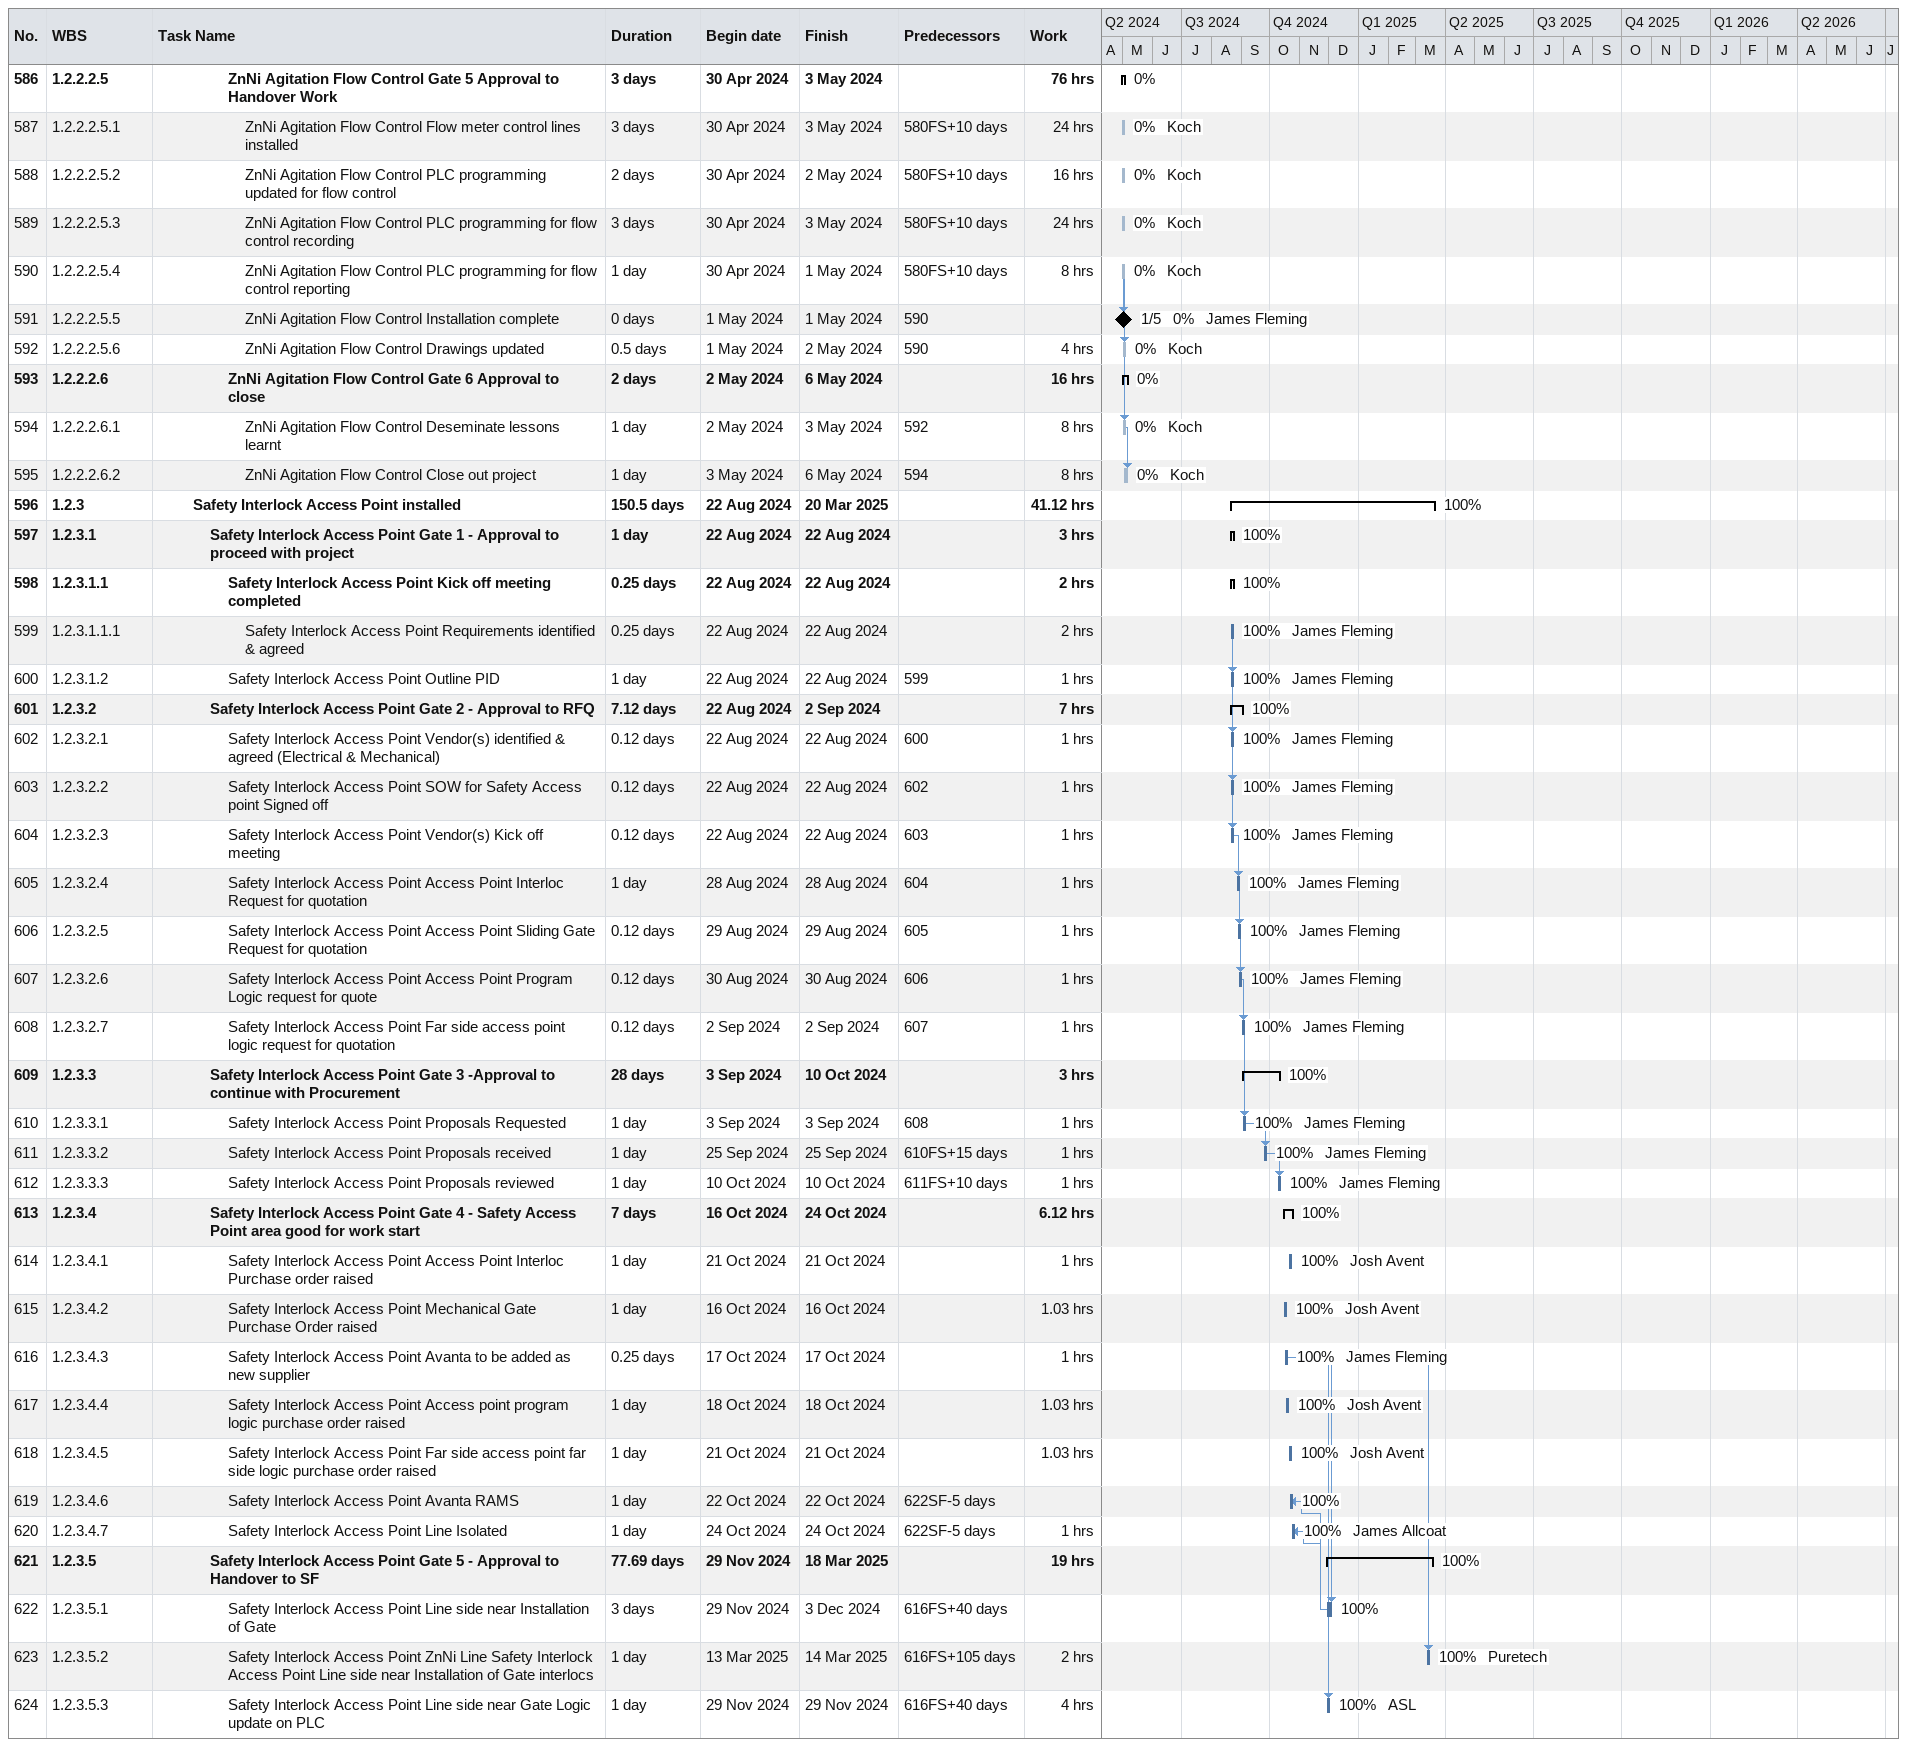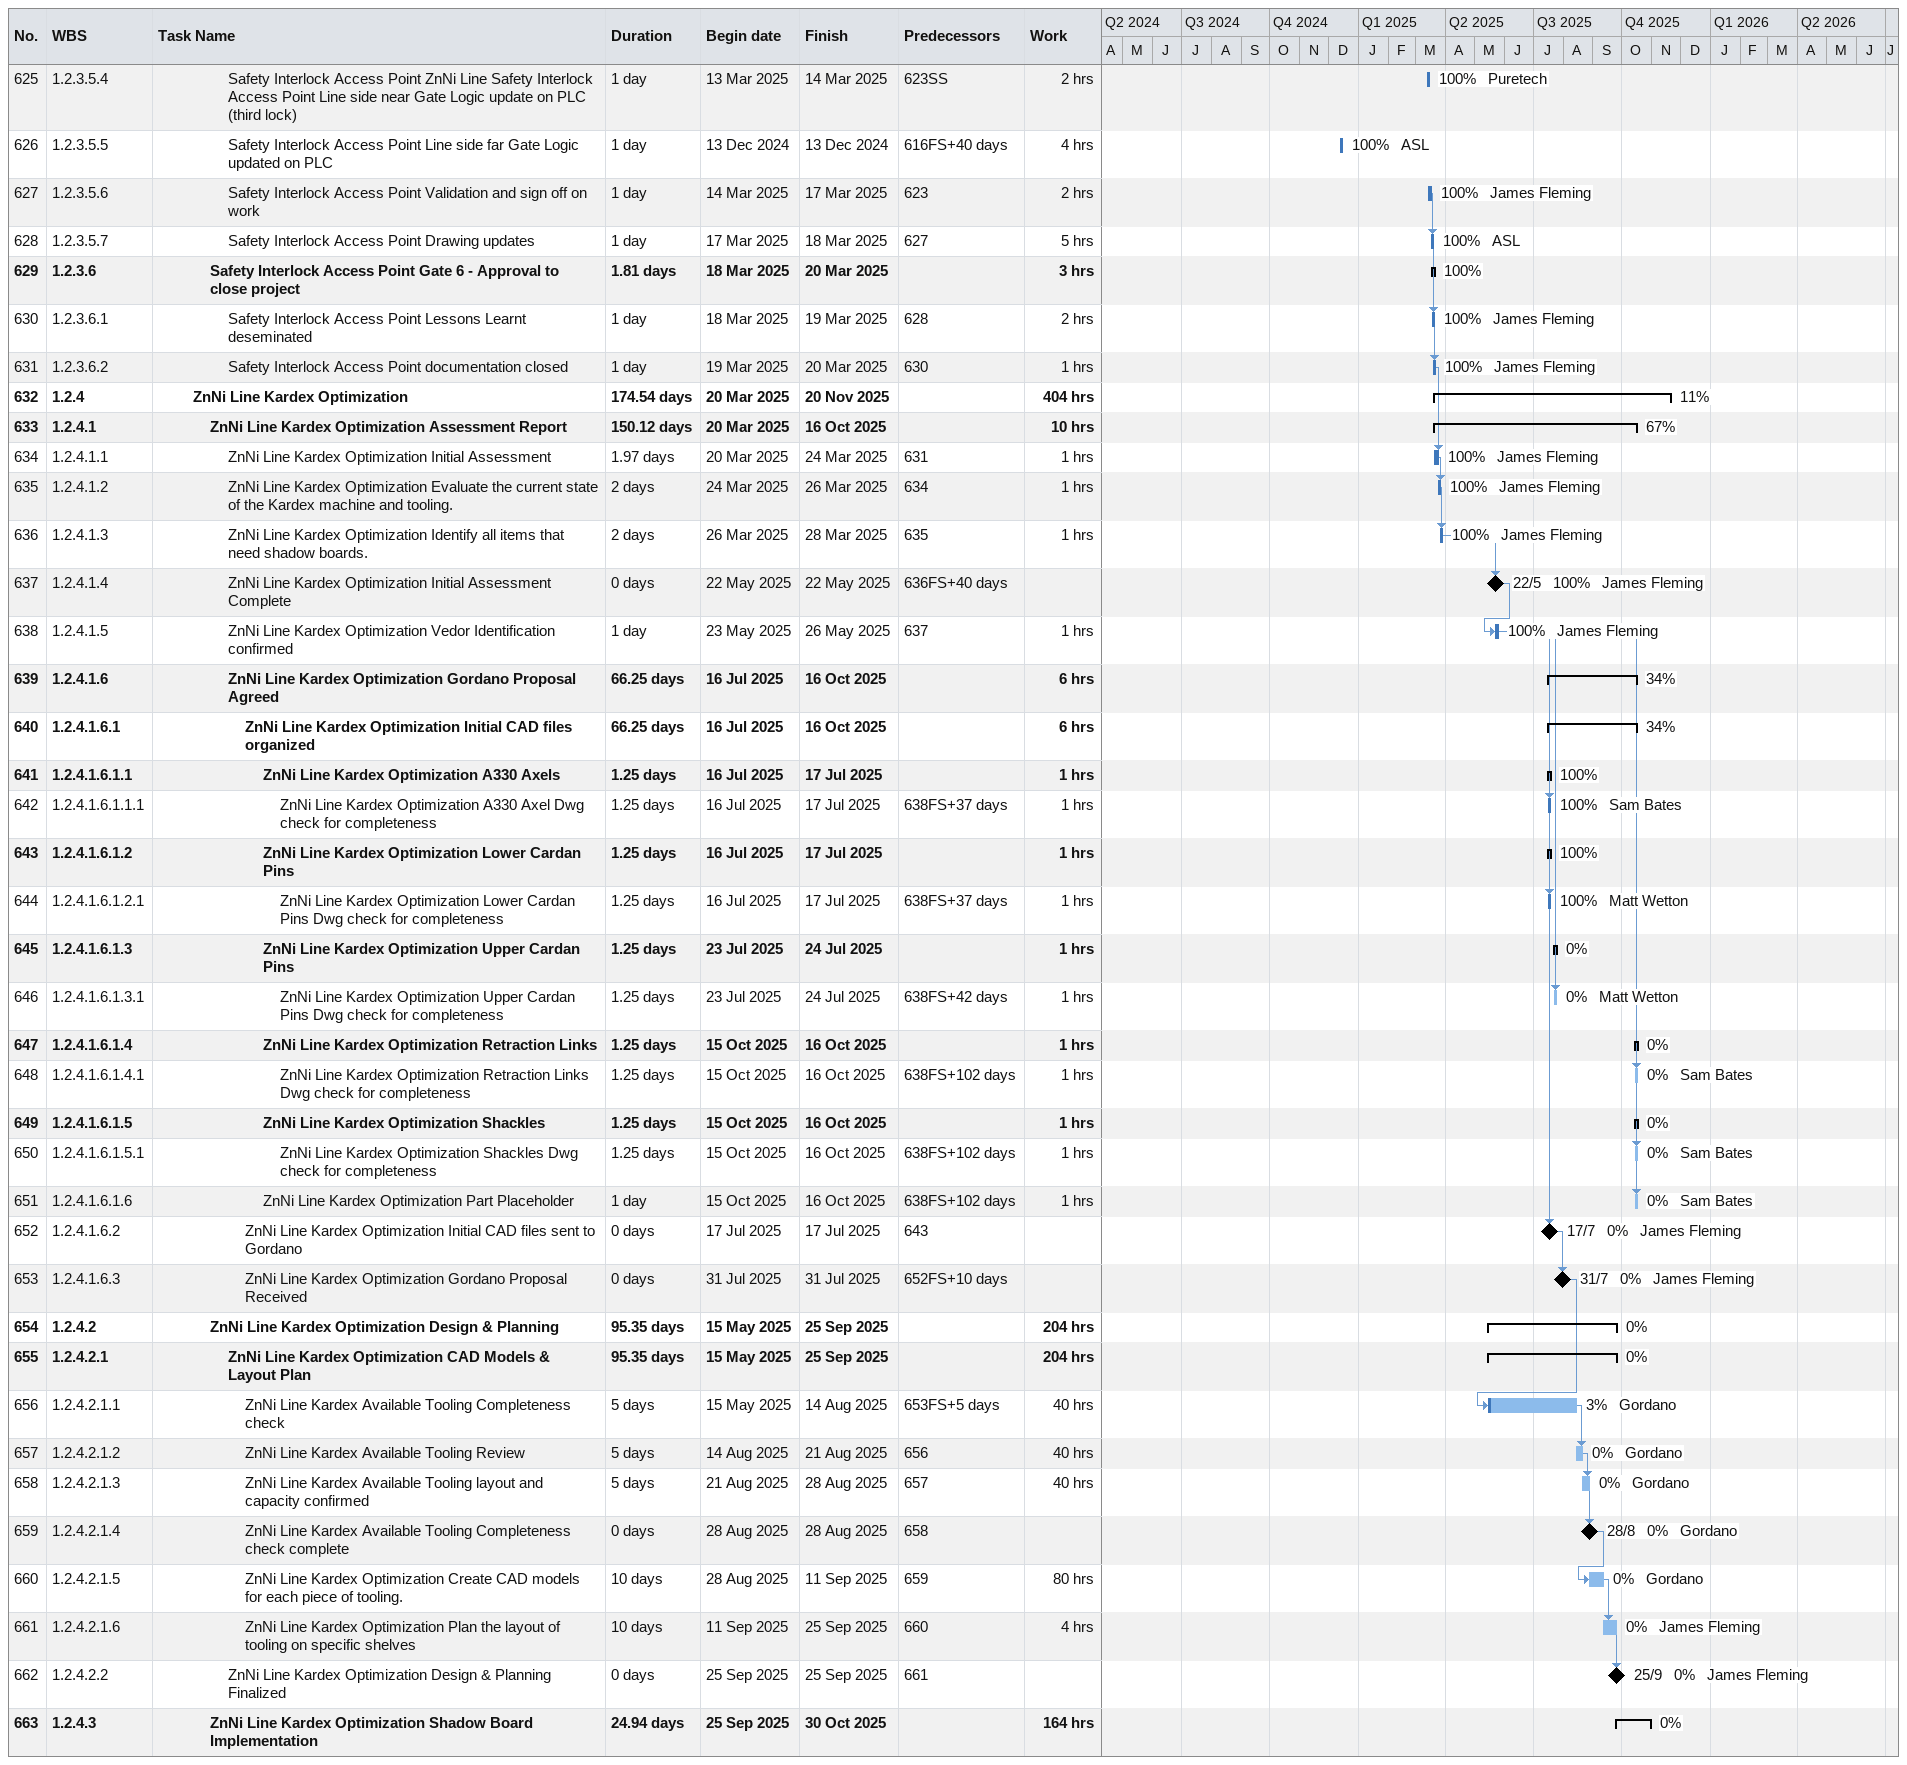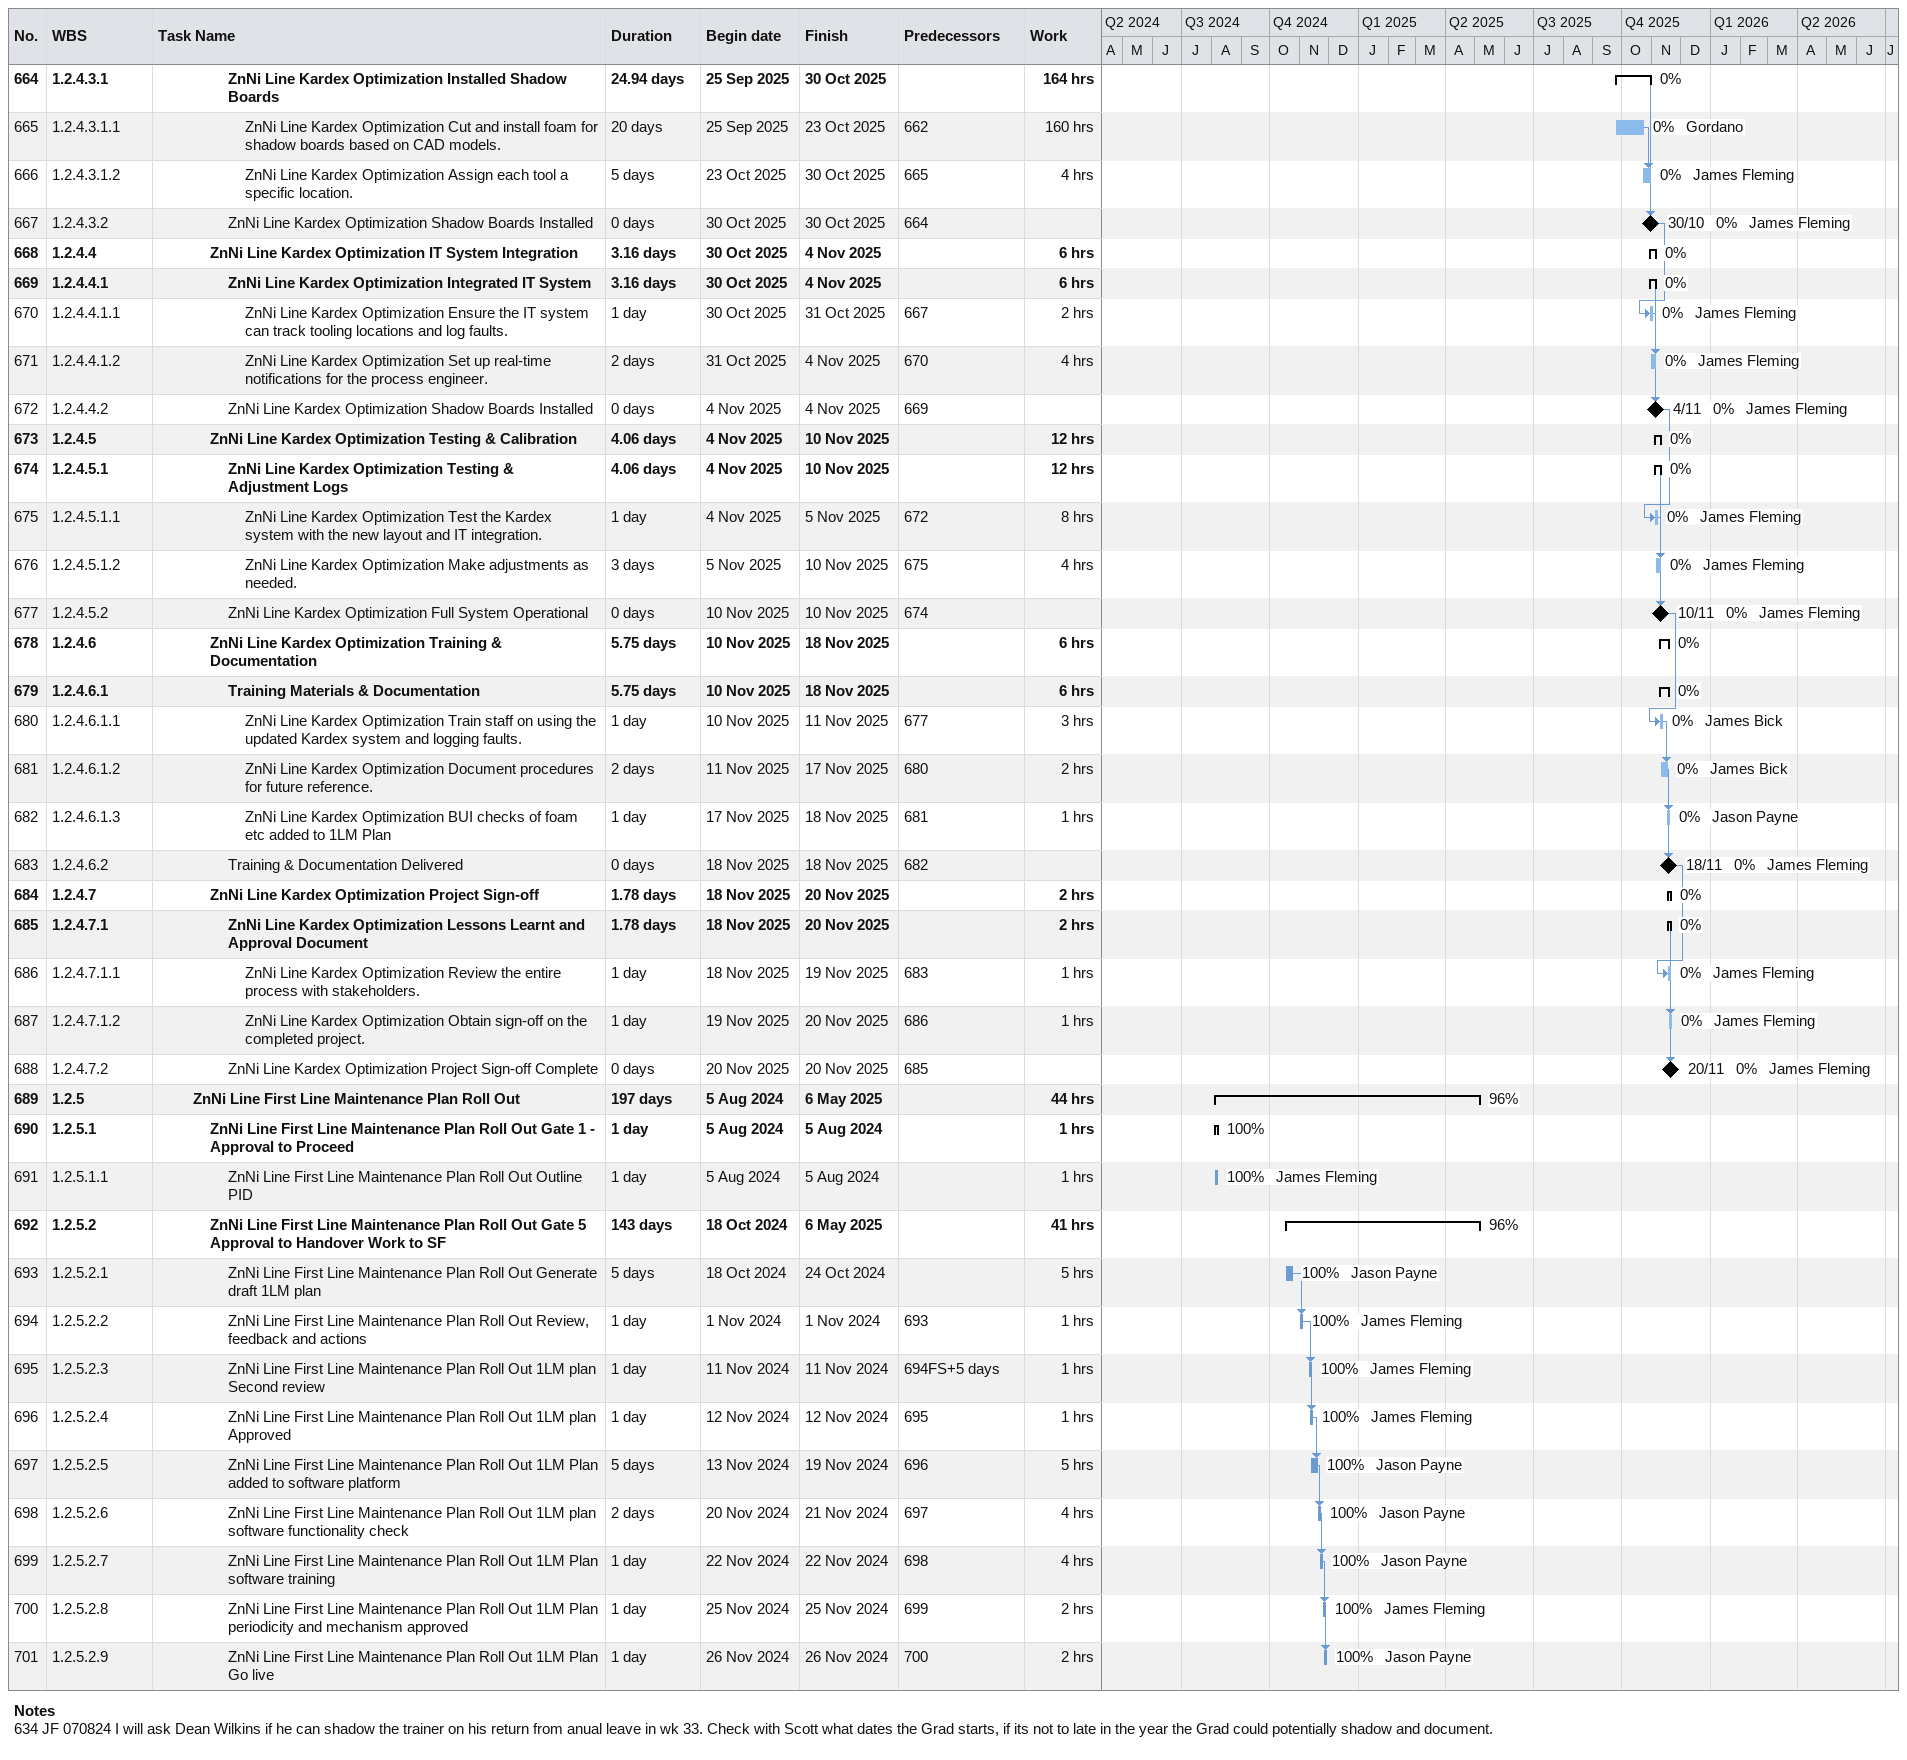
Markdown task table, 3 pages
| ID | WBS | Task | Duration | Start | Finish | Predecessors | Resources | % complete | Work (h) |
|---|---|---|---|---|---|---|---|---|---|
| 586 | 1.2.2.2.5 | **ZnNi Agitation Flow Control Gate 5 Approval to Handover Work** | 3d | 2024-04-30 | 2024-05-03 |  |  | 0 | 76 |
| 587 | 1.2.2.2.5.1 | ZnNi Agitation Flow Control Flow meter control lines installed | 3d | 2024-04-30 | 2024-05-03 | 580FS+10d | Koch | 0 | 24 |
| 588 | 1.2.2.2.5.2 | ZnNi Agitation Flow Control PLC programming updated for flow control | 2d | 2024-04-30 | 2024-05-02 | 580FS+10d | Koch | 0 | 16 |
| 589 | 1.2.2.2.5.3 | ZnNi Agitation Flow Control PLC programming for flow control recording | 3d | 2024-04-30 | 2024-05-03 | 580FS+10d | Koch | 0 | 24 |
| 590 | 1.2.2.2.5.4 | ZnNi Agitation Flow Control PLC programming for flow control reporting | 1d | 2024-04-30 | 2024-05-01 | 580FS+10d | Koch | 0 | 8 |
| 591 | 1.2.2.2.5.5 | ZnNi Agitation Flow Control Installation complete | 0d | 2024-05-01 | 2024-05-01 | 590 | James Fleming | 0 |  |
| 592 | 1.2.2.2.5.6 | ZnNi Agitation Flow Control Drawings updated | 0.5d | 2024-05-01 | 2024-05-02 | 590 | Koch | 0 | 4 |
| 593 | 1.2.2.2.6 | **ZnNi Agitation Flow Control Gate 6 Approval to close** | 2d | 2024-05-02 | 2024-05-06 |  |  | 0 | 16 |
| 594 | 1.2.2.2.6.1 | ZnNi Agitation Flow Control Deseminate lessons learnt | 1d | 2024-05-02 | 2024-05-03 | 592 | Koch | 0 | 8 |
| 595 | 1.2.2.2.6.2 | ZnNi Agitation Flow Control Close out project | 1d | 2024-05-03 | 2024-05-06 | 594 | Koch | 0 | 8 |
| 596 | 1.2.3 | **Safety Interlock Access Point installed** | 150.5d | 2024-08-22 | 2025-03-20 |  |  | 100 | 41.12 |
| 597 | 1.2.3.1 | **Safety Interlock Access Point Gate 1 - Approval to proceed with project** | 1d | 2024-08-22 | 2024-08-22 |  |  | 100 | 3 |
| 598 | 1.2.3.1.1 | **Safety Interlock Access Point Kick off meeting completed** | 0.25d | 2024-08-22 | 2024-08-22 |  |  | 100 | 2 |
| 599 | 1.2.3.1.1.1 | Safety Interlock Access Point Requirements identified & agreed | 0.25d | 2024-08-22 | 2024-08-22 |  | James Fleming | 100 | 2 |
| 600 | 1.2.3.1.2 | Safety Interlock Access Point Outline PID | 1d | 2024-08-22 | 2024-08-22 | 599 | James Fleming | 100 | 1 |
| 601 | 1.2.3.2 | **Safety Interlock Access Point Gate 2 - Approval to RFQ** | 7.12d | 2024-08-22 | 2024-09-02 |  |  | 100 | 7 |
| 602 | 1.2.3.2.1 | Safety Interlock Access Point Vendor(s) identified & agreed (Electrical & Mechanical) | 0.12d | 2024-08-22 | 2024-08-22 | 600 | James Fleming | 100 | 1 |
| 603 | 1.2.3.2.2 | Safety Interlock Access Point SOW for Safety Access point Signed off | 0.12d | 2024-08-22 | 2024-08-22 | 602 | James Fleming | 100 | 1 |
| 604 | 1.2.3.2.3 | Safety Interlock Access Point Vendor(s) Kick off meeting | 0.12d | 2024-08-22 | 2024-08-22 | 603 | James Fleming | 100 | 1 |
| 605 | 1.2.3.2.4 | Safety Interlock Access Point Access Point Interloc Request for quotation | 1d | 2024-08-28 | 2024-08-28 | 604 | James Fleming | 100 | 1 |
| 606 | 1.2.3.2.5 | Safety Interlock Access Point Access Point Sliding Gate Request for quotation | 0.12d | 2024-08-29 | 2024-08-29 | 605 | James Fleming | 100 | 1 |
| 607 | 1.2.3.2.6 | Safety Interlock Access Point Access Point Program Logic request for quote | 0.12d | 2024-08-30 | 2024-08-30 | 606 | James Fleming | 100 | 1 |
| 608 | 1.2.3.2.7 | Safety Interlock Access Point Far side access point logic request for quotation | 0.12d | 2024-09-02 | 2024-09-02 | 607 | James Fleming | 100 | 1 |
| 609 | 1.2.3.3 | **Safety Interlock Access Point Gate 3 -Approval to continue with Procurement** | 28d | 2024-09-03 | 2024-10-10 |  |  | 100 | 3 |
| 610 | 1.2.3.3.1 | Safety Interlock Access Point Proposals Requested | 1d | 2024-09-03 | 2024-09-03 | 608 | James Fleming | 100 | 1 |
| 611 | 1.2.3.3.2 | Safety Interlock Access Point Proposals received | 1d | 2024-09-25 | 2024-09-25 | 610FS+15d | James Fleming | 100 | 1 |
| 612 | 1.2.3.3.3 | Safety Interlock Access Point Proposals reviewed | 1d | 2024-10-10 | 2024-10-10 | 611FS+10d | James Fleming | 100 | 1 |
| 613 | 1.2.3.4 | **Safety Interlock Access Point Gate 4 - Safety Access Point area good for work start** | 7d | 2024-10-16 | 2024-10-24 |  |  | 100 | 6.12 |
| 614 | 1.2.3.4.1 | Safety Interlock Access Point Access Point Interloc Purchase order raised | 1d | 2024-10-21 | 2024-10-21 |  | Josh Avent | 100 | 1 |
| 615 | 1.2.3.4.2 | Safety Interlock Access Point Mechanical Gate Purchase Order raised | 1d | 2024-10-16 | 2024-10-16 |  | Josh Avent | 100 | 1.03 |
| 616 | 1.2.3.4.3 | Safety Interlock Access Point Avanta to be added as new supplier | 0.25d | 2024-10-17 | 2024-10-17 |  | James Fleming | 100 | 1 |
| 617 | 1.2.3.4.4 | Safety Interlock Access Point Access point program logic purchase order raised | 1d | 2024-10-18 | 2024-10-18 |  | Josh Avent | 100 | 1.03 |
| 618 | 1.2.3.4.5 | Safety Interlock Access Point Far side access point far side logic purchase order raised | 1d | 2024-10-21 | 2024-10-21 |  | Josh Avent | 100 | 1.03 |
| 619 | 1.2.3.4.6 | Safety Interlock Access Point Avanta RAMS | 1d | 2024-10-22 | 2024-10-22 | 622SF-5d |  | 100 |  |
| 620 | 1.2.3.4.7 | Safety Interlock Access Point Line Isolated | 1d | 2024-10-24 | 2024-10-24 | 622SF-5d | James Allcoat | 100 | 1 |
| 621 | 1.2.3.5 | **Safety Interlock Access Point Gate 5 - Approval to Handover to SF** | 77.69d | 2024-11-29 | 2025-03-18 |  |  | 100 | 19 |
| 622 | 1.2.3.5.1 | Safety Interlock Access Point Line side near Installation of Gate | 3d | 2024-11-29 | 2024-12-03 | 616FS+40d |  | 100 |  |
| 623 | 1.2.3.5.2 | Safety Interlock Access Point ZnNi Line Safety Interlock Access Point Line side near Installation of Gate interlocs | 1d | 2025-03-13 | 2025-03-14 | 616FS+105d | Puretech | 100 | 2 |
| 624 | 1.2.3.5.3 | Safety Interlock Access Point Line side near Gate Logic update on PLC | 1d | 2024-11-29 | 2024-11-29 | 616FS+40d | ASL | 100 | 4 |
| 625 | 1.2.3.5.4 | Safety Interlock Access Point ZnNi Line Safety Interlock Access Point Line side near Gate Logic update on PLC (third lock) | 1d | 2025-03-13 | 2025-03-14 | 623SS | Puretech | 100 | 2 |
| 626 | 1.2.3.5.5 | Safety Interlock Access Point Line side far Gate Logic updated on PLC | 1d | 2024-12-13 | 2024-12-13 | 616FS+40d | ASL | 100 | 4 |
| 627 | 1.2.3.5.6 | Safety Interlock Access Point Validation and sign off on work | 1d | 2025-03-14 | 2025-03-17 | 623 | James Fleming | 100 | 2 |
| 628 | 1.2.3.5.7 | Safety Interlock Access Point Drawing updates | 1d | 2025-03-17 | 2025-03-18 | 627 | ASL | 100 | 5 |
| 629 | 1.2.3.6 | **Safety Interlock Access Point Gate 6 - Approval to close project** | 1.81d | 2025-03-18 | 2025-03-20 |  |  | 100 | 3 |
| 630 | 1.2.3.6.1 | Safety Interlock Access Point Lessons Learnt deseminated | 1d | 2025-03-18 | 2025-03-19 | 628 | James Fleming | 100 | 2 |
| 631 | 1.2.3.6.2 | Safety Interlock Access Point documentation closed | 1d | 2025-03-19 | 2025-03-20 | 630 | James Fleming | 100 | 1 |
| 632 | 1.2.4 | **ZnNi Line Kardex Optimization** | 174.54d | 2025-03-20 | 2025-11-20 |  |  | 11 | 404 |
| 633 | 1.2.4.1 | **ZnNi Line Kardex Optimization Assessment Report** | 150.12d | 2025-03-20 | 2025-10-16 |  |  | 67 | 10 |
| 634 | 1.2.4.1.1 | ZnNi Line Kardex Optimization Initial Assessment | 1.97d | 2025-03-20 | 2025-03-24 | 631 | James Fleming | 100 | 1 |
| 635 | 1.2.4.1.2 | ZnNi Line Kardex Optimization Evaluate the current state of the Kardex machine and tooling. | 2d | 2025-03-24 | 2025-03-26 | 634 | James Fleming | 100 | 1 |
| 636 | 1.2.4.1.3 | ZnNi Line Kardex Optimization Identify all items that need shadow boards. | 2d | 2025-03-26 | 2025-03-28 | 635 | James Fleming | 100 | 1 |
| 637 | 1.2.4.1.4 | ZnNi Line Kardex Optimization Initial Assessment Complete | 0d | 2025-05-22 | 2025-05-22 | 636FS+40d | James Fleming | 100 |  |
| 638 | 1.2.4.1.5 | ZnNi Line Kardex Optimization Vedor Identification confirmed | 1d | 2025-05-23 | 2025-05-26 | 637 | James Fleming | 100 | 1 |
| 639 | 1.2.4.1.6 | **ZnNi Line Kardex Optimization Gordano Proposal Agreed** | 66.25d | 2025-07-16 | 2025-10-16 |  |  | 34 | 6 |
| 640 | 1.2.4.1.6.1 | **ZnNi Line Kardex Optimization Initial CAD files organized** | 66.25d | 2025-07-16 | 2025-10-16 |  |  | 34 | 6 |
| 641 | 1.2.4.1.6.1.1 | **ZnNi Line Kardex Optimization A330 Axels** | 1.25d | 2025-07-16 | 2025-07-17 |  |  | 100 | 1 |
| 642 | 1.2.4.1.6.1.1.1 | ZnNi Line Kardex Optimization A330 Axel Dwg check for completeness | 1.25d | 2025-07-16 | 2025-07-17 | 638FS+37d | Sam Bates | 100 | 1 |
| 643 | 1.2.4.1.6.1.2 | **ZnNi Line Kardex Optimization Lower Cardan Pins** | 1.25d | 2025-07-16 | 2025-07-17 |  |  | 100 | 1 |
| 644 | 1.2.4.1.6.1.2.1 | ZnNi Line Kardex Optimization Lower Cardan Pins Dwg check for completeness | 1.25d | 2025-07-16 | 2025-07-17 | 638FS+37d | Matt Wetton | 100 | 1 |
| 645 | 1.2.4.1.6.1.3 | **ZnNi Line Kardex Optimization Upper Cardan Pins** | 1.25d | 2025-07-23 | 2025-07-24 |  |  | 0 | 1 |
| 646 | 1.2.4.1.6.1.3.1 | ZnNi Line Kardex Optimization Upper Cardan Pins Dwg check for completeness | 1.25d | 2025-07-23 | 2025-07-24 | 638FS+42d | Matt Wetton | 0 | 1 |
| 647 | 1.2.4.1.6.1.4 | **ZnNi Line Kardex Optimization Retraction Links** | 1.25d | 2025-10-15 | 2025-10-16 |  |  | 0 | 1 |
| 648 | 1.2.4.1.6.1.4.1 | ZnNi Line Kardex Optimization Retraction Links Dwg check for completeness | 1.25d | 2025-10-15 | 2025-10-16 | 638FS+102d | Sam Bates | 0 | 1 |
| 649 | 1.2.4.1.6.1.5 | **ZnNi Line Kardex Optimization Shackles** | 1.25d | 2025-10-15 | 2025-10-16 |  |  | 0 | 1 |
| 650 | 1.2.4.1.6.1.5.1 | ZnNi Line Kardex Optimization Shackles Dwg check for completeness | 1.25d | 2025-10-15 | 2025-10-16 | 638FS+102d | Sam Bates | 0 | 1 |
| 651 | 1.2.4.1.6.1.6 | ZnNi Line Kardex Optimization Part Placeholder | 1d | 2025-10-15 | 2025-10-16 | 638FS+102d | Sam Bates | 0 | 1 |
| 652 | 1.2.4.1.6.2 | ZnNi Line Kardex Optimization Initial CAD files sent to Gordano | 0d | 2025-07-17 | 2025-07-17 | 643 | James Fleming | 0 |  |
| 653 | 1.2.4.1.6.3 | ZnNi Line Kardex Optimization Gordano Proposal Received | 0d | 2025-07-31 | 2025-07-31 | 652FS+10d | James Fleming | 0 |  |
| 654 | 1.2.4.2 | **ZnNi Line Kardex Optimization Design & Planning** | 95.35d | 2025-05-15 | 2025-09-25 |  |  | 0 | 204 |
| 655 | 1.2.4.2.1 | **ZnNi Line Kardex Optimization CAD Models & Layout Plan** | 95.35d | 2025-05-15 | 2025-09-25 |  |  | 0 | 204 |
| 656 | 1.2.4.2.1.1 | ZnNi Line Kardex Available Tooling Completeness check | 5d | 2025-05-15 | 2025-08-14 | 653FS+5d | Gordano | 3 | 40 |
| 657 | 1.2.4.2.1.2 | ZnNi Line Kardex Available Tooling Review | 5d | 2025-08-14 | 2025-08-21 | 656 | Gordano | 0 | 40 |
| 658 | 1.2.4.2.1.3 | ZnNi Line Kardex Available Tooling layout and capacity confirmed | 5d | 2025-08-21 | 2025-08-28 | 657 | Gordano | 0 | 40 |
| 659 | 1.2.4.2.1.4 | ZnNi Line Kardex Available Tooling Completeness check complete | 0d | 2025-08-28 | 2025-08-28 | 658 | Gordano | 0 |  |
| 660 | 1.2.4.2.1.5 | ZnNi Line Kardex Optimization Create CAD models for each piece of tooling. | 10d | 2025-08-28 | 2025-09-11 | 659 | Gordano | 0 | 80 |
| 661 | 1.2.4.2.1.6 | ZnNi Line Kardex Optimization Plan the layout of tooling on specific shelves | 10d | 2025-09-11 | 2025-09-25 | 660 | James Fleming | 0 | 4 |
| 662 | 1.2.4.2.2 | ZnNi Line Kardex Optimization Design & Planning Finalized | 0d | 2025-09-25 | 2025-09-25 | 661 | James Fleming | 0 |  |
| 663 | 1.2.4.3 | **ZnNi Line Kardex Optimization Shadow Board Implementation** | 24.94d | 2025-09-25 | 2025-10-30 |  |  | 0 | 164 |
| 664 | 1.2.4.3.1 | **ZnNi Line Kardex Optimization Installed Shadow Boards** | 24.94d | 2025-09-25 | 2025-10-30 |  |  | 0 | 164 |
| 665 | 1.2.4.3.1.1 | ZnNi Line Kardex Optimization Cut and install foam for shadow boards based on CAD models. | 20d | 2025-09-25 | 2025-10-23 | 662 | Gordano | 0 | 160 |
| 666 | 1.2.4.3.1.2 | ZnNi Line Kardex Optimization Assign each tool a specific location. | 5d | 2025-10-23 | 2025-10-30 | 665 | James Fleming | 0 | 4 |
| 667 | 1.2.4.3.2 | ZnNi Line Kardex Optimization Shadow Boards Installed | 0d | 2025-10-30 | 2025-10-30 | 664 | James Fleming | 0 |  |
| 668 | 1.2.4.4 | **ZnNi Line Kardex Optimization IT System Integration** | 3.16d | 2025-10-30 | 2025-11-04 |  |  | 0 | 6 |
| 669 | 1.2.4.4.1 | **ZnNi Line Kardex Optimization Integrated IT System** | 3.16d | 2025-10-30 | 2025-11-04 |  |  | 0 | 6 |
| 670 | 1.2.4.4.1.1 | ZnNi Line Kardex Optimization Ensure the IT system can track tooling locations and log faults. | 1d | 2025-10-30 | 2025-10-31 | 667 | James Fleming | 0 | 2 |
| 671 | 1.2.4.4.1.2 | ZnNi Line Kardex Optimization Set up real-time notifications for the process engineer. | 2d | 2025-10-31 | 2025-11-04 | 670 | James Fleming | 0 | 4 |
| 672 | 1.2.4.4.2 | ZnNi Line Kardex Optimization Shadow Boards Installed | 0d | 2025-11-04 | 2025-11-04 | 669 | James Fleming | 0 |  |
| 673 | 1.2.4.5 | **ZnNi Line Kardex Optimization Testing & Calibration** | 4.06d | 2025-11-04 | 2025-11-10 |  |  | 0 | 12 |
| 674 | 1.2.4.5.1 | **ZnNi Line Kardex Optimization Testing & Adjustment Logs** | 4.06d | 2025-11-04 | 2025-11-10 |  |  | 0 | 12 |
| 675 | 1.2.4.5.1.1 | ZnNi Line Kardex Optimization Test the Kardex system with the new layout and IT integration. | 1d | 2025-11-04 | 2025-11-05 | 672 | James Fleming | 0 | 8 |
| 676 | 1.2.4.5.1.2 | ZnNi Line Kardex Optimization Make adjustments as needed. | 3d | 2025-11-05 | 2025-11-10 | 675 | James Fleming | 0 | 4 |
| 677 | 1.2.4.5.2 | ZnNi Line Kardex Optimization Full System Operational | 0d | 2025-11-10 | 2025-11-10 | 674 | James Fleming | 0 |  |
| 678 | 1.2.4.6 | **ZnNi Line Kardex Optimization Training & Documentation** | 5.75d | 2025-11-10 | 2025-11-18 |  |  | 0 | 6 |
| 679 | 1.2.4.6.1 | **Training Materials & Documentation** | 5.75d | 2025-11-10 | 2025-11-18 |  |  | 0 | 6 |
| 680 | 1.2.4.6.1.1 | ZnNi Line Kardex Optimization Train staff on using the updated Kardex system and logging faults. | 1d | 2025-11-10 | 2025-11-11 | 677 | James Bick | 0 | 3 |
| 681 | 1.2.4.6.1.2 | ZnNi Line Kardex Optimization Document procedures for future reference. | 2d | 2025-11-11 | 2025-11-17 | 680 | James Bick | 0 | 2 |
| 682 | 1.2.4.6.1.3 | ZnNi Line Kardex Optimization BUI checks of foam etc added to 1LM Plan | 1d | 2025-11-17 | 2025-11-18 | 681 | Jason Payne | 0 | 1 |
| 683 | 1.2.4.6.2 | Training & Documentation Delivered | 0d | 2025-11-18 | 2025-11-18 | 682 | James Fleming | 0 |  |
| 684 | 1.2.4.7 | **ZnNi Line Kardex Optimization Project Sign-off** | 1.78d | 2025-11-18 | 2025-11-20 |  |  | 0 | 2 |
| 685 | 1.2.4.7.1 | **ZnNi Line Kardex Optimization Lessons Learnt and Approval Document** | 1.78d | 2025-11-18 | 2025-11-20 |  |  | 0 | 2 |
| 686 | 1.2.4.7.1.1 | ZnNi Line Kardex Optimization Review the entire process with stakeholders. | 1d | 2025-11-18 | 2025-11-19 | 683 | James Fleming | 0 | 1 |
| 687 | 1.2.4.7.1.2 | ZnNi Line Kardex Optimization Obtain sign-off on the completed project. | 1d | 2025-11-19 | 2025-11-20 | 686 | James Fleming | 0 | 1 |
| 688 | 1.2.4.7.2 | ZnNi Line Kardex Optimization Project Sign-off Complete | 0d | 2025-11-20 | 2025-11-20 | 685 | James Fleming | 0 |  |
| 689 | 1.2.5 | **ZnNi Line First Line Maintenance Plan Roll Out** | 197d | 2024-08-05 | 2025-05-06 |  |  | 96 | 44 |
| 690 | 1.2.5.1 | **ZnNi Line First Line Maintenance Plan Roll Out Gate 1 - Approval to Proceed** | 1d | 2024-08-05 | 2024-08-05 |  |  | 100 | 1 |
| 691 | 1.2.5.1.1 | ZnNi Line First Line Maintenance Plan Roll Out Outline PID | 1d | 2024-08-05 | 2024-08-05 |  | James Fleming | 100 | 1 |
| 692 | 1.2.5.2 | **ZnNi Line First Line Maintenance Plan Roll Out Gate 5 Approval to Handover Work to SF** | 143d | 2024-10-18 | 2025-05-06 |  |  | 96 | 41 |
| 693 | 1.2.5.2.1 | ZnNi Line First Line Maintenance Plan Roll Out Generate draft 1LM plan | 5d | 2024-10-18 | 2024-10-24 |  | Jason Payne | 100 | 5 |
| 694 | 1.2.5.2.2 | ZnNi Line First Line Maintenance Plan Roll Out Review, feedback and actions | 1d | 2024-11-01 | 2024-11-01 | 693 | James Fleming | 100 | 1 |
| 695 | 1.2.5.2.3 | ZnNi Line First Line Maintenance Plan Roll Out 1LM plan Second review | 1d | 2024-11-11 | 2024-11-11 | 694FS+5d | James Fleming | 100 | 1 |
| 696 | 1.2.5.2.4 | ZnNi Line First Line Maintenance Plan Roll Out 1LM plan Approved | 1d | 2024-11-12 | 2024-11-12 | 695 | James Fleming | 100 | 1 |
| 697 | 1.2.5.2.5 | ZnNi Line First Line Maintenance Plan Roll Out 1LM Plan added to software platform | 5d | 2024-11-13 | 2024-11-19 | 696 | Jason Payne | 100 | 5 |
| 698 | 1.2.5.2.6 | ZnNi Line First Line Maintenance Plan Roll Out 1LM plan software functionality check | 2d | 2024-11-20 | 2024-11-21 | 697 | Jason Payne | 100 | 4 |
| 699 | 1.2.5.2.7 | ZnNi Line First Line Maintenance Plan Roll Out 1LM Plan software training | 1d | 2024-11-22 | 2024-11-22 | 698 | Jason Payne | 100 | 4 |
| 700 | 1.2.5.2.8 | ZnNi Line First Line Maintenance Plan Roll Out 1LM Plan periodicity and mechanism approved | 1d | 2024-11-25 | 2024-11-25 | 699 | James Fleming | 100 | 2 |
| 701 | 1.2.5.2.9 | ZnNi Line First Line Maintenance Plan Roll Out 1LM Plan Go live | 1d | 2024-11-26 | 2024-11-26 | 700 | Jason Payne | 100 | 2 |

Notes
- 634: JF 070824 I will ask Dean Wilkins if he can shadow the trainer on his return from anual leave in wk 33. Check with Scott what dates the Grad starts, if its not to late in the year the Grad could potentially shadow and document.
